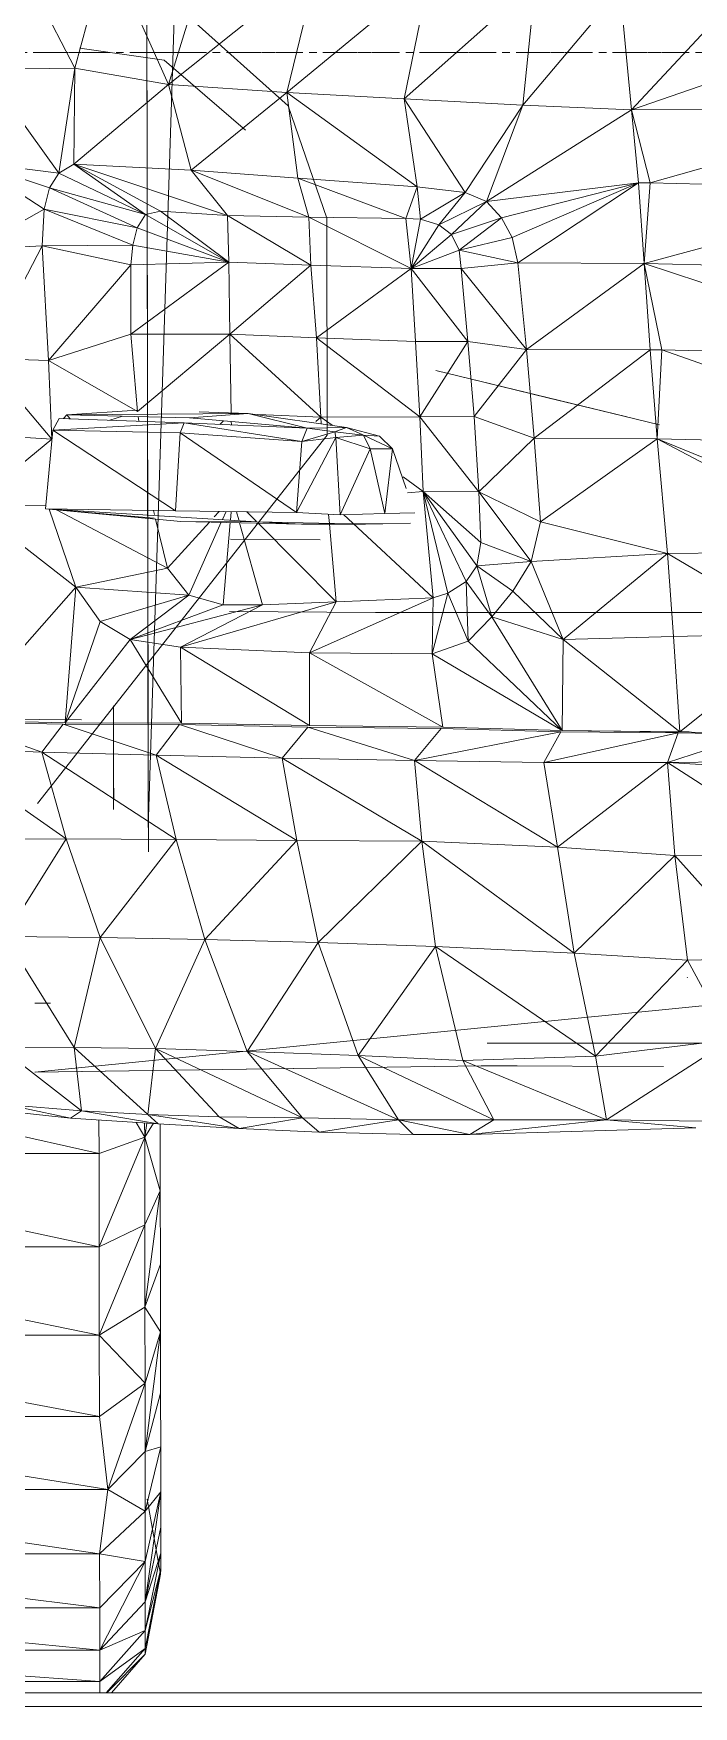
# Model space of a CAD drawing. Header units: inches. Extents: x 9610 to 15331, y -316 to 681.
# Drawn here: x 12413.73 to 12425.69, y -29.97 to 0.35 of the extents above; entities that cross this region are included whole.
import ezdxf

# ---------------------------------------------------------------- set-up
doc = ezdxf.new("R2010")
doc.units = ezdxf.units.IN
doc.header["$MEASUREMENT"] = 0
doc.linetypes.add('Aligning Line 1_8_', pattern=[0.25, 0.125, -0.125])
doc.linetypes.add('Grid Line 1_2_', pattern=[0.875, 0.5, -0.125, 0.125, -0.125])
for name, color, linetype, lineweight in [('0-1', 7, 'Continuous', 5), ('0-3', 45, 'Continuous', 9), ('A-FLOR-LEVL-1', 51, 'Grid Line 1_2_', 9), ('A-GENM', 5, 'Continuous', 9), ('C-PRKG-1', 55, 'Continuous', 9), ('G-ANNO-SYMB', 111, 'Aligning Line 1_8_', 9)]:
    doc.layers.add(name, color=color, linetype=linetype, lineweight=lineweight)

# ---------------------------------------------------------------- blocks, each defined once
blk = doc.blocks.new('Parking_Stall_Multiple2 - street parking-1355854-BUILDING SECTION - EAST_WEST - LOOKING SOUTH2')
at = {"layer": 'C-PRKG-1'}
for p, q in [((12383.536, -29.719), (12446.61, -29.719)), ((12446.61, -29.969), (12383.536, -29.969))]:
    blk.add_line(p, q, dxfattribs=at)
blk = doc.blocks.new('Land_Rover_Evoque_-_SUV_Car_Vehicle_Automobile_13067 - Land Rover EVOQUE_dwg-1230547-BUILDING SECTION - EAST_WEST - LOOKING SOUTH2')
at = {"layer": 'A-GENM'}
for p, q in [((12415.812, -14.041), (12415.764, 12.052)), ((12415.812, -12.39), (12415.764, 12.052)), ((12415.812, -14.041), (12416.652, 12.053)), ((12414.478, -0.28), (12413.238, 2.119)), ((12414.478, -0.28), (12415.074, 1.899)), ((12416.18, -0.577), (12415.074, 1.899)), ((12416.18, -0.577), (12416.892, 1.747)), ((12416.18, -0.577), (12418.883, 1.585)), ((12418.325, -0.72), (12418.883, 1.585)), ((12418.325, -0.72), (12420.913, 1.413)), ((12420.452, -0.835), (12420.913, 1.413)), ((12420.452, -0.835), (12422.826, 1.269)), ((12422.598, -0.949), (12422.826, 1.269)), ((12422.598, -0.949), (12424.363, 1.135)), ((12424.57, -1.035), (12424.363, 1.135)), ((12424.57, -1.035), (12426.394, 0.924)), ((12416.564, 0.63), (12418.346, -0.964)), ((12414.572, 0.084), (12414.572, 0.085)), ((12414.572, 0.084), (12416.101, -0.138)), ((12424.57, -1.035), (12427.778, 0.069)), ((12412.836, -0.3), (12414.478, -0.28)), ((12414.192, -2.182), (12412.836, -0.3)), ((12414.192, -2.182), (12414.478, -0.28)), ((12414.462, -2.018), (12414.478, -0.28)), ((12414.478, -0.28), (12416.18, -0.577)), ((12416.1, -0.136), (12417.574, -1.406)), ((12416.101, -0.138), (12417.574, -1.406)), ((12414.462, -2.018), (12416.18, -0.577)), ((12416.589, -2.132), (12416.18, -0.577)), ((12416.18, -0.577), (12418.325, -0.72)), ((12416.589, -2.132), (12418.325, -0.72)), ((12420.687, -2.429), (12418.325, -0.72)), ((12418.522, -2.276), (12418.325, -0.72)), ((12418.325, -0.72), (12420.452, -0.835)), ((12421.557, -2.534), (12420.452, -0.835)), ((12420.687, -2.429), (12420.452, -0.835)), ((12420.452, -0.835), (12422.598, -0.949)), ((12418.346, -0.964), (12419.046, -3)), ((12421.557, -2.534), (12422.598, -0.949)), ((12421.944, -2.697), (12422.598, -0.949)), ((12421.944, -2.697), (12424.57, -1.035)), ((12422.598, -0.949), (12424.57, -1.035)), ((12429.663, -1.003), (12424.57, -1.035)), ((12424.698, -2.361), (12424.57, -1.035)), ((12424.57, -1.035), (12424.911, -2.36)), ((12429.663, -1.003), (12424.911, -2.36)), ((12413.923, -2.835), (12412.627, -1.99)), ((12414.019, -2.451), (12412.627, -1.99)), ((12414.192, -2.182), (12412.627, -1.99)), ((12414.462, -2.018), (12414.192, -2.182)), ((12416.589, -2.132), (12414.462, -2.018)), ((12417.249, -2.95), (12414.462, -2.018)), ((12414.462, -2.018), (12416.032, -2.875)), ((12414.462, -2.018), (12415.761, -2.932)), ((12414.019, -2.451), (12414.192, -2.182)), ((12415.761, -2.932), (12414.192, -2.182)), ((12418.522, -2.276), (12416.589, -2.132)), ((12418.719, -2.979), (12416.589, -2.132)), ((12416.589, -2.132), (12417.249, -2.95)), ((12420.687, -2.429), (12418.522, -2.276)), ((12420.477, -3.006), (12418.522, -2.276)), ((12418.522, -2.276), (12418.719, -2.979)), ((12421.944, -2.697), (12424.698, -2.361)), ((12422.215, -2.995), (12424.698, -2.361)), ((12422.41, -3.35), (12424.698, -2.361)), ((12422.507, -3.811), (12424.698, -2.361)), ((12424.698, -2.361), (12424.911, -2.36)), ((12424.698, -2.361), (12424.797, -3.82)), ((12424.797, -3.82), (12424.911, -2.36)), ((12429.738, -2.482), (12424.911, -2.36)), ((12413.923, -2.835), (12414.019, -2.451)), ((12415.608, -3.173), (12414.019, -2.451)), ((12414.019, -2.451), (12415.761, -2.932)), ((12420.687, -2.429), (12420.477, -3.006)), ((12421.557, -2.534), (12420.687, -2.429)), ((12420.747, -3.016), (12420.687, -2.429)), ((12421.557, -2.534), (12420.747, -3.016)), ((12421.076, -3.121), (12421.557, -2.534)), ((12421.944, -2.697), (12421.076, -3.121)), ((12421.309, -3.294), (12421.944, -2.697)), ((12421.944, -2.697), (12421.557, -2.534)), ((12422.215, -2.995), (12421.944, -2.697)), ((12429.738, -2.482), (12424.797, -3.82)), ((12413.923, -2.835), (12412.629, -3.565)), ((12413.923, -2.835), (12413.886, -3.498)), ((12413.923, -2.835), (12415.531, -3.49)), ((12413.923, -2.835), (12415.608, -3.173)), ((12415.608, -3.173), (12415.761, -2.932)), ((12415.608, -3.173), (12415.761, -2.932)), ((12416.032, -2.875), (12415.761, -2.932)), ((12415.761, -2.932), (12416.032, -2.875)), ((12417.271, -3.796), (12415.761, -2.932)), ((12417.249, -2.95), (12416.032, -2.875)), ((12416.032, -2.875), (12417.249, -2.95)), ((12417.271, -3.796), (12416.032, -2.875)), ((12418.719, -2.979), (12417.249, -2.95)), ((12417.249, -2.95), (12418.719, -2.979)), ((12418.759, -3.853), (12417.249, -2.95)), ((12417.271, -3.796), (12417.249, -2.95)), ((12418.719, -2.979), (12418.759, -3.853)), ((12420.477, -3.006), (12418.719, -2.979)), ((12418.719, -2.979), (12420.575, -3.909)), ((12418.759, -3.853), (12418.719, -2.979)), ((12419.046, -3), (12419.054, -6.929)), ((12420.747, -3.016), (12420.477, -3.006)), ((12420.477, -3.006), (12420.575, -3.909)), ((12420.747, -3.016), (12420.575, -3.909)), ((12421.076, -3.121), (12420.747, -3.016)), ((12422.215, -2.995), (12421.309, -3.294)), ((12421.444, -3.582), (12422.215, -2.995)), ((12422.41, -3.35), (12422.215, -2.995)), ((12415.531, -3.49), (12415.608, -3.173)), ((12415.608, -3.173), (12415.531, -3.49)), ((12417.271, -3.796), (12415.608, -3.173)), ((12421.076, -3.121), (12420.575, -3.909)), ((12421.309, -3.294), (12420.575, -3.909)), ((12421.309, -3.294), (12421.076, -3.121)), ((12421.444, -3.582), (12421.309, -3.294)), ((12413.886, -3.498), (12412.629, -3.565)), ((12413.886, -3.498), (12412.827, -5.544)), ((12415.531, -3.49), (12413.886, -3.498)), ((12413.886, -3.498), (12415.493, -3.845)), ((12413.886, -3.498), (12414.006, -5.577)), ((12415.531, -3.49), (12415.493, -3.845)), ((12415.531, -3.49), (12415.493, -3.845)), ((12417.271, -3.796), (12415.531, -3.49)), ((12421.444, -3.582), (12420.575, -3.909)), ((12421.444, -3.582), (12422.41, -3.35)), ((12421.484, -3.909), (12421.444, -3.582)), ((12422.507, -3.811), (12421.444, -3.582)), ((12422.507, -3.811), (12422.41, -3.35)), ((12415.493, -3.845), (12414.006, -5.577)), ((12417.271, -3.796), (12415.493, -3.845)), ((12415.493, -3.845), (12415.495, -5.104)), ((12415.493, -3.845), (12415.495, -5.104)), ((12417.271, -3.796), (12415.495, -5.104)), ((12418.759, -3.853), (12417.271, -3.796)), ((12417.293, -5.102), (12417.271, -3.796)), ((12418.759, -3.853), (12417.293, -5.102)), ((12418.759, -3.853), (12418.858, -5.168)), ((12420.575, -3.909), (12418.759, -3.853)), ((12418.858, -5.168), (12418.759, -3.853)), ((12420.575, -3.909), (12418.858, -5.168)), ((12421.602, -5.234), (12420.575, -3.909)), ((12421.484, -3.909), (12420.575, -3.909)), ((12420.575, -3.909), (12420.656, -5.235)), ((12421.484, -3.909), (12422.507, -3.811)), ((12422.665, -5.377), (12421.484, -3.909)), ((12421.602, -5.234), (12421.484, -3.909)), ((12422.665, -5.377), (12422.507, -3.811)), ((12422.507, -3.811), (12424.797, -3.82)), ((12422.665, -5.377), (12424.797, -3.82)), ((12429.898, -5.498), (12424.797, -3.82)), ((12429.813, -3.942), (12424.797, -3.82)), ((12424.797, -3.82), (12424.907, -5.385)), ((12424.797, -3.82), (12425.12, -5.386)), ((12414.006, -5.577), (12415.495, -5.104)), ((12417.293, -5.102), (12415.495, -5.104)), ((12415.495, -5.104), (12415.614, -6.501)), ((12415.495, -5.104), (12415.614, -6.501)), ((12417.293, -5.102), (12415.614, -6.501)), ((12418.858, -5.168), (12417.293, -5.102)), ((12417.293, -5.102), (12417.315, -6.538)), ((12417.293, -5.102), (12418.938, -6.605)), ((12418.858, -5.168), (12418.938, -6.605)), ((12418.858, -5.168), (12420.656, -5.235)), ((12418.858, -5.168), (12420.736, -6.599)), ((12418.858, -5.168), (12418.938, -6.605)), ((12421.602, -5.234), (12420.656, -5.235)), ((12420.656, -5.235), (12420.736, -6.599)), ((12421.602, -5.234), (12420.736, -6.599)), ((12421.721, -6.594), (12421.602, -5.234)), ((12422.665, -5.377), (12421.602, -5.234)), ((12421.721, -6.594), (12422.665, -5.377)), ((12422.803, -6.986), (12422.665, -5.377)), ((12422.665, -5.377), (12424.907, -5.385)), ((12422.803, -6.986), (12424.907, -5.385)), ((12424.907, -5.385), (12425.036, -6.999)), ((12424.907, -5.385), (12425.12, -5.386)), ((12425.036, -6.999), (12425.12, -5.386)), ((12429.898, -5.498), (12425.12, -5.386)), ((12429.982, -7.107), (12425.12, -5.386)), ((12414.006, -5.577), (12412.827, -5.544)), ((12414.067, -7.003), (12412.827, -5.544)), ((12414.006, -5.577), (12415.614, -6.501)), ((12414.006, -5.577), (12414.067, -7.003)), ((12425.078, -6.742), (12421.024, -5.761)), ((12424.488, -6.599), (12421.024, -5.761)), ((12421.624, -5.907), (12421.024, -5.761)), ((12423.056, -6.253), (12421.624, -5.907)), ((12424.488, -6.599), (12423.056, -6.253)), ((12414.084, -6.841), (12414.199, -6.629)), ((12416.465, -6.709), (12414.199, -6.629)), ((12414.336, -6.562), (12414.273, -6.632)), ((12414.336, -6.562), (12415.611, -6.48)), ((12414.336, -6.562), (12417.624, -6.536)), ((12414.336, -6.562), (12416.562, -6.618)), ((12414.336, -6.562), (12414.399, -6.636)), ((12415.347, -6.587), (12415.118, -6.662)), ((12415.628, -6.594), (12415.64, -6.68)), ((12415.64, -6.68), (12415.628, -6.594)), ((12417.624, -6.536), (12416.562, -6.618)), ((12418.69, -6.803), (12416.562, -6.618)), ((12416.734, -6.511), (12417.624, -6.536)), ((12419.405, -6.794), (12417.624, -6.536)), ((12418.69, -6.803), (12417.624, -6.536)), ((12417.795, -6.558), (12418.938, -6.605)), ((12418.848, -6.686), (12418.938, -6.605)), ((12420.736, -6.599), (12418.938, -6.605)), ((12418.938, -6.605), (12418.948, -6.725)), ((12418.938, -6.605), (12419.142, -6.753)), ((12418.938, -6.605), (12418.948, -6.725)), ((12421.721, -6.594), (12420.736, -6.599)), ((12421.802, -7.957), (12420.736, -6.599)), ((12420.736, -6.599), (12420.797, -7.953)), ((12421.802, -7.957), (12421.721, -6.594)), ((12422.803, -6.986), (12421.721, -6.594)), ((12414.067, -7.003), (12412.849, -6.927)), ((12419.054, -6.929), (12413.807, -13.603)), ((12414.084, -6.841), (12413.947, -8.267)), ((12414.084, -6.841), (12413.947, -8.267)), ((12416.465, -6.709), (12414.084, -6.841)), ((12416.387, -6.891), (12414.084, -6.841)), ((12414.084, -6.841), (12416.308, -8.303)), ((12416.387, -6.891), (12416.308, -8.303)), ((12416.387, -6.891), (12416.465, -6.709)), ((12418.594, -7.044), (12416.387, -6.891)), ((12416.387, -6.891), (12418.496, -8.335)), ((12416.465, -6.709), (12418.69, -6.803)), ((12418.594, -7.044), (12416.465, -6.709)), ((12417.178, -6.671), (12417.111, -6.737)), ((12417.317, -6.684), (12417.318, -6.745)), ((12418.594, -7.044), (12418.69, -6.803)), ((12419.193, -6.87), (12418.594, -7.044)), ((12419.405, -6.794), (12418.69, -6.803)), ((12419.193, -6.87), (12418.69, -6.803)), ((12419.193, -6.87), (12418.69, -6.803)), ((12419.405, -6.794), (12419.193, -6.87)), ((12419.715, -6.932), (12419.193, -6.87)), ((12419.715, -6.932), (12419.193, -6.87)), ((12419.193, -6.87), (12419.212, -6.976)), ((12419.715, -6.932), (12419.212, -6.976)), ((12420.005, -6.947), (12419.405, -6.794)), ((12419.699, -6.925), (12419.405, -6.794)), ((12419.715, -6.932), (12420.005, -6.947)), ((12419.831, -7.177), (12419.715, -6.932)), ((12420.237, -7.177), (12419.715, -6.932)), ((12419.715, -6.932), (12420.005, -6.947)), ((12420.237, -7.177), (12420.005, -6.947)), ((12414.067, -7.003), (12412.599, -8.213)), ((12419.212, -6.976), (12418.496, -8.335)), ((12418.594, -7.044), (12418.496, -8.335)), ((12419.212, -6.976), (12418.594, -7.044)), ((12419.831, -7.177), (12419.212, -6.976)), ((12419.212, -6.976), (12419.289, -8.373)), ((12419.831, -7.177), (12419.289, -8.373)), ((12419.831, -7.177), (12420.237, -7.177)), ((12419.831, -7.177), (12420.1, -8.353)), ((12420.237, -7.177), (12420.1, -8.353)), ((12420.237, -7.177), (12420.488, -7.897)), ((12421.802, -7.957), (12422.803, -6.986)), ((12422.923, -8.503), (12422.803, -6.986)), ((12422.803, -6.986), (12425.036, -6.999)), ((12422.923, -8.503), (12425.036, -6.999)), ((12429.982, -7.107), (12425.036, -6.999)), ((12425.224, -9.074), (12425.036, -6.999)), ((12425.036, -6.999), (12428.898, -9.046)), ((12425.036, -6.999), (12429.458, -8.796)), ((12420.429, -7.686), (12420.797, -7.953)), ((12420.797, -7.953), (12420.51, -7.977)), ((12420.974, -9.879), (12420.797, -7.953)), ((12421.244, -9.797), (12420.797, -7.953)), ((12421.572, -9.586), (12420.797, -7.953)), ((12421.765, -9.297), (12420.797, -7.953)), ((12421.841, -8.874), (12420.797, -7.953)), ((12421.802, -7.957), (12420.797, -7.953)), ((12422.75, -9.223), (12421.802, -7.957)), ((12421.841, -8.874), (12421.802, -7.957)), ((12421.802, -7.957), (12422.923, -8.503)), ((12413.953, -8.204), (12412.599, -8.213)), ((12414.497, -9.687), (12412.599, -8.213)), ((12413.947, -8.267), (12416.405, -8.495)), ((12415.917, -8.434), (12413.947, -8.267)), ((12413.947, -8.267), (12417.776, -8.5)), ((12413.947, -8.267), (12416.308, -8.303)), ((12414.015, -8.273), (12414.497, -9.687)), ((12414.149, -8.286), (12416.161, -9.339)), ((12415.906, -8.297), (12415.924, -8.369)), ((12415.924, -8.369), (12415.906, -8.297)), ((12415.944, -8.452), (12416.161, -9.339)), ((12416.161, -9.339), (12415.944, -8.452)), ((12416.308, -8.303), (12418.496, -8.335)), ((12417.099, -8.315), (12417.008, -8.414)), ((12417.221, -8.316), (12417.156, -8.462)), ((12417.314, -8.318), (12417.3, -8.471)), ((12417.41, -8.319), (12417.451, -8.465)), ((12417.6, -8.322), (12417.775, -8.498)), ((12418.496, -8.335), (12419.289, -8.373)), ((12419.094, -8.531), (12419.081, -8.369)), ((12419.081, -8.369), (12419.094, -8.531)), ((12419.289, -8.373), (12420.1, -8.353)), ((12420.974, -9.879), (12419.351, -8.371)), ((12420.1, -8.353), (12420.642, -8.339)), ((12416.924, -8.506), (12416.161, -9.339)), ((12416.405, -8.495), (12418.592, -8.542)), ((12417.776, -8.5), (12416.405, -8.495)), ((12417.134, -8.511), (12416.548, -9.829)), ((12417.297, -8.514), (12417.167, -10.006)), ((12417.466, -8.518), (12417.882, -10.005)), ((12417.776, -8.5), (12419.751, -8.546)), ((12417.776, -8.5), (12418.592, -8.542)), ((12417.801, -8.525), (12419.215, -9.952)), ((12418.592, -8.542), (12419.269, -8.541)), ((12418.592, -8.542), (12419.751, -8.546)), ((12419.095, -8.544), (12419.215, -9.952)), ((12419.215, -9.952), (12419.095, -8.544)), ((12419.269, -8.541), (12420.061, -8.536)), ((12419.751, -8.546), (12419.269, -8.541)), ((12419.751, -8.546), (12420.061, -8.536)), ((12419.751, -8.546), (12420.034, -8.539)), ((12420.061, -8.536), (12420.564, -8.526)), ((12422.75, -9.223), (12422.923, -8.503)), ((12422.923, -8.503), (12425.224, -9.074)), ((12417.303, -8.819), (12418.926, -8.83)), ((12421.765, -9.297), (12421.841, -8.874)), ((12422.75, -9.223), (12421.841, -8.874)), ((12422.75, -9.223), (12425.224, -9.074)), ((12425.224, -9.074), (12423.333, -10.633)), ((12425.224, -9.074), (12428.898, -9.046)), ((12425.334, -10.577), (12425.224, -9.074)), ((12425.224, -9.074), (12427.673, -10.524)), ((12416.161, -9.339), (12414.497, -9.687)), ((12416.161, -9.339), (12416.548, -9.829)), ((12416.548, -9.829), (12416.161, -9.339)), ((12421.572, -9.586), (12421.765, -9.297)), ((12421.765, -9.297), (12422.75, -9.223)), ((12422.037, -10.222), (12421.765, -9.297)), ((12421.765, -9.297), (12422.422, -9.757)), ((12422.422, -9.757), (12422.75, -9.223)), ((12422.75, -9.223), (12423.333, -10.633)), ((12414.497, -9.687), (12412.376, -12.099)), ((12414.497, -9.687), (12414.308, -12.144)), ((12414.497, -9.687), (12416.548, -9.829)), ((12414.497, -9.687), (12414.943, -10.307)), ((12421.244, -9.797), (12421.572, -9.586)), ((12421.612, -10.662), (12421.572, -9.586)), ((12421.572, -9.586), (12422.037, -10.222)), ((12416.548, -9.829), (12414.943, -10.307)), ((12416.548, -9.829), (12415.485, -10.633)), ((12416.393, -10.772), (12419.215, -9.952)), ((12416.548, -9.829), (12417.167, -10.006)), ((12416.548, -9.829), (12417.167, -10.006)), ((12417.882, -10.005), (12419.215, -9.952)), ((12417.882, -10.005), (12419.215, -9.952)), ((12418.733, -10.877), (12420.974, -9.879)), ((12419.215, -9.952), (12418.733, -10.877)), ((12419.215, -9.952), (12420.974, -9.879)), ((12420.955, -10.893), (12421.244, -9.797)), ((12420.974, -9.879), (12420.955, -10.893)), ((12420.974, -9.879), (12421.244, -9.797)), ((12421.244, -9.797), (12421.612, -10.662)), ((12422.037, -10.222), (12422.422, -9.757)), ((12422.422, -9.757), (12423.333, -10.633)), ((12414.943, -10.307), (12414.308, -12.144)), ((12414.943, -10.307), (12415.485, -10.633)), ((12415.485, -10.633), (12417.882, -10.005)), ((12415.485, -10.633), (12417.167, -10.006)), ((12417.882, -10.005), (12416.393, -10.772)), ((12417.167, -10.006), (12417.882, -10.005)), ((12417.167, -10.006), (12417.882, -10.005)), ((12417.286, -10.127), (12419.93, -10.144)), ((12419.93, -10.144), (12434.943, -10.148)), ((12421.612, -10.662), (12422.037, -10.222)), ((12422.037, -10.222), (12423.333, -10.633)), ((12422.037, -10.222), (12423.316, -12.285)), ((12425.334, -10.577), (12423.333, -10.633)), ((12425.334, -10.577), (12427.673, -10.524)), ((12425.334, -10.577), (12425.444, -12.306)), ((12425.444, -12.306), (12427.673, -10.524)), ((12415.485, -10.633), (12414.308, -12.144)), ((12415.485, -10.633), (12416.393, -10.772)), ((12415.485, -10.633), (12416.415, -12.15)), ((12416.393, -10.772), (12418.733, -10.877)), ((12416.393, -10.772), (12418.735, -12.195)), ((12416.393, -10.772), (12416.415, -12.15)), ((12418.733, -10.877), (12420.955, -10.893)), ((12418.733, -10.877), (12421.151, -12.225)), ((12418.733, -10.877), (12418.735, -12.195)), ((12420.955, -10.893), (12421.612, -10.662)), ((12420.955, -10.893), (12423.316, -12.285)), ((12420.955, -10.893), (12421.151, -12.225)), ((12421.612, -10.662), (12423.316, -12.285)), ((12423.333, -10.633), (12423.316, -12.285)), ((12423.333, -10.633), (12425.444, -12.306)), ((12409.187, -12.041), (12414.601, -12.092)), ((12411.238, -12.064), (12414.601, -12.092)), ((12414.308, -12.144), (12412.376, -12.099)), ((12414.308, -12.144), (12412.376, -12.099)), ((12415.18, -13.717), (12415.183, -11.837)), ((12414.27, -12.171), (12412.334, -12.127)), ((12413.882, -12.673), (12412.334, -12.127)), ((12413.882, -12.673), (12414.27, -12.171)), ((12414.27, -12.171), (12416.379, -12.176)), ((12414.27, -12.171), (12415.954, -12.731)), ((12416.415, -12.15), (12414.308, -12.144)), ((12414.317, -12.169), (12414.308, -12.144)), ((12416.415, -12.15), (12414.308, -12.144)), ((12415.818, -14.48), (12415.812, -12.39)), ((12415.954, -12.731), (12416.379, -12.176)), ((12416.379, -12.176), (12418.702, -12.22)), ((12416.379, -12.176), (12418.238, -12.782)), ((12418.735, -12.195), (12416.415, -12.15)), ((12418.735, -12.195), (12416.415, -12.15)), ((12418.238, -12.782), (12418.702, -12.22)), ((12418.702, -12.22), (12421.121, -12.249)), ((12418.702, -12.22), (12420.637, -12.826)), ((12421.151, -12.225), (12418.735, -12.195)), ((12421.151, -12.225), (12418.735, -12.195)), ((12420.637, -12.826), (12421.121, -12.249)), ((12420.637, -12.826), (12423.289, -12.307)), ((12421.121, -12.249), (12423.289, -12.307)), ((12423.316, -12.285), (12421.151, -12.225)), ((12423.316, -12.285), (12421.151, -12.225)), ((12423.289, -12.307), (12422.979, -12.86)), ((12422.979, -12.86), (12425.418, -12.327)), ((12423.289, -12.307), (12425.418, -12.327)), ((12425.444, -12.306), (12423.316, -12.285)), ((12425.656, -12.311), (12423.316, -12.285)), ((12425.418, -12.327), (12425.224, -12.86)), ((12426.791, -12.35), (12425.224, -12.86)), ((12426.791, -12.35), (12425.418, -12.327)), ((12425.444, -12.306), (12425.616, -12.309)), ((12426.816, -12.33), (12425.656, -12.311)), ((12413.882, -12.673), (12411.984, -12.614)), ((12411.984, -12.614), (12414.325, -14.249)), ((12413.882, -12.673), (12415.954, -12.731)), ((12413.882, -12.673), (12416.318, -14.259)), ((12413.882, -12.673), (12414.325, -14.249)), ((12415.954, -12.731), (12418.238, -12.782)), ((12415.954, -12.731), (12418.505, -14.274)), ((12415.954, -12.731), (12416.318, -14.259)), ((12418.238, -12.782), (12420.637, -12.826)), ((12418.238, -12.782), (12420.77, -14.289)), ((12418.238, -12.782), (12418.505, -14.274)), ((12420.637, -12.826), (12422.979, -12.86)), ((12420.637, -12.826), (12420.77, -14.289)), ((12420.637, -12.826), (12423.227, -14.396)), ((12422.979, -12.86), (12425.224, -12.86)), ((12422.979, -12.86), (12423.227, -14.396)), ((12425.224, -12.86), (12423.227, -14.396)), ((12425.224, -12.86), (12428.87, -12.834)), ((12425.224, -12.86), (12425.356, -14.549)), ((12425.224, -12.86), (12427.89, -14.584)), ((12425.224, -12.86), (12428.657, -13.081)), ((12415.189, -13.328), (12415.18, -13.717)), ((12414.325, -14.249), (12412.485, -14.25)), ((12414.325, -14.249), (12413.216, -16.016)), ((12416.318, -14.259), (12414.325, -14.249)), ((12414.325, -14.249), (12414.94, -16.032)), ((12416.318, -14.259), (12414.94, -16.032)), ((12418.505, -14.274), (12416.318, -14.259)), ((12416.318, -14.259), (12416.836, -16.068)), ((12418.505, -14.274), (12416.836, -16.068)), ((12420.77, -14.289), (12418.505, -14.274)), ((12418.505, -14.274), (12418.889, -16.124)), ((12420.77, -14.289), (12418.889, -16.124)), ((12420.77, -14.289), (12421.018, -16.199)), ((12420.77, -14.289), (12423.533, -16.32)), ((12420.77, -14.289), (12423.227, -14.396)), ((12425.356, -14.549), (12423.227, -14.396)), ((12423.533, -16.32), (12423.227, -14.396)), ((12425.356, -14.549), (12423.533, -16.32)), ((12425.583, -16.447), (12425.356, -14.549)), ((12427.025, -16.413), (12425.356, -14.549)), ((12425.356, -14.549), (12427.89, -14.584)), ((12414.94, -16.032), (12413.216, -16.016)), ((12413.216, -16.016), (12414.47, -18.03)), ((12414.94, -16.032), (12414.47, -18.03)), ((12416.836, -16.068), (12414.94, -16.032)), ((12414.94, -16.032), (12415.941, -18.048)), ((12416.836, -16.068), (12415.941, -18.048)), ((12418.889, -16.124), (12416.836, -16.068)), ((12416.836, -16.068), (12417.606, -18.102)), ((12418.889, -16.124), (12417.606, -18.102)), ((12418.889, -16.124), (12421.018, -16.199)), ((12418.889, -16.124), (12419.619, -18.174)), ((12421.018, -16.199), (12419.619, -18.174)), ((12423.915, -18.183), (12421.018, -16.199)), ((12421.018, -16.199), (12423.533, -16.32)), ((12421.018, -16.199), (12421.515, -18.262)), ((12423.915, -18.183), (12423.533, -16.32)), ((12425.583, -16.447), (12423.533, -16.32)), ((12423.915, -18.183), (12425.583, -16.447)), ((12425.583, -16.447), (12427.025, -16.413)), ((12426.364, -17.888), (12425.583, -16.447)), ((12431.41, -16.717), (12413.758, -18.474)), ((12425.577, -16.751), (12425.587, -16.764)), ((12414.038, -17.221), (12413.755, -17.225)), ((12407.039, -18.184), (12414.919, -19.95)), ((12414.47, -18.03), (12413.134, -18.033)), ((12414.602, -19.173), (12413.134, -18.033)), ((12415.802, -19.244), (12414.47, -18.03)), ((12414.602, -19.173), (12414.47, -18.03)), ((12415.941, -18.048), (12414.47, -18.03)), ((12415.802, -19.244), (12415.941, -18.048)), ((12418.608, -19.299), (12415.941, -18.048)), ((12417.098, -19.286), (12415.941, -18.048)), ((12417.606, -18.102), (12415.941, -18.048)), ((12420.35, -19.338), (12417.606, -18.102)), ((12418.608, -19.299), (12417.606, -18.102)), ((12419.619, -18.174), (12417.606, -18.102)), ((12420.35, -19.338), (12419.619, -18.174)), ((12422.073, -19.337), (12419.619, -18.174)), ((12419.619, -18.174), (12421.515, -18.262)), ((12423.915, -18.183), (12421.515, -18.262)), ((12422.692, -17.948), (12421.956, -17.946)), ((12424.472, -17.948), (12422.692, -17.948)), ((12426.364, -17.888), (12423.915, -18.183)), ((12424.115, -19.338), (12423.915, -18.183)), ((12424.115, -19.338), (12426.364, -17.888)), ((12424.472, -17.948), (12426.251, -17.948)), ((12413.757, -18.473), (12421.843, -18.36)), ((12413.759, -18.475), (12421.843, -18.36)), ((12424.115, -19.338), (12421.515, -18.262)), ((12422.073, -19.337), (12421.515, -18.262)), ((12421.843, -18.36), (12422.5, -18.359)), ((12421.843, -18.36), (12425.151, -18.374)), ((12414.602, -19.173), (12413.266, -19.066)), ((12414.405, -19.306), (12413.266, -19.066)), ((12414.405, -19.306), (12413.109, -19.168)), ((12414.602, -19.173), (12414.405, -19.306)), ((12415.99, -19.41), (12414.405, -19.306)), ((12415.802, -19.244), (12414.602, -19.173)), ((12415.99, -19.41), (12414.602, -19.173)), ((12414.918, -19.34), (12414.919, -19.95)), ((12415.593, -19.384), (12415.747, -19.655)), ((12415.747, -19.655), (12415.746, -19.394)), ((12415.747, -19.655), (12415.784, -19.397)), ((12415.747, -19.655), (12415.909, -19.397)), ((12417.46, -19.494), (12415.802, -19.244)), ((12417.098, -19.286), (12415.802, -19.244)), ((12415.802, -19.244), (12415.99, -19.41)), ((12418.608, -19.299), (12417.098, -19.286)), ((12417.46, -19.494), (12417.098, -19.286)), ((12418.608, -19.299), (12417.46, -19.494)), ((12420.35, -19.338), (12418.608, -19.299)), ((12418.608, -19.299), (12418.911, -19.56)), ((12420.35, -19.338), (12418.911, -19.56)), ((12420.35, -19.338), (12422.073, -19.337)), ((12421.639, -19.601), (12420.35, -19.338)), ((12420.35, -19.338), (12420.613, -19.604)), ((12421.639, -19.601), (12422.073, -19.337)), ((12424.115, -19.338), (12421.639, -19.601)), ((12424.115, -19.338), (12422.073, -19.337)), ((12425.733, -19.48), (12424.115, -19.338)), ((12425.876, -19.361), (12424.115, -19.338)), ((12414.919, -19.95), (12415.747, -19.655)), ((12414.922, -21.64), (12415.747, -19.655)), ((12415.75, -21.238), (12415.747, -19.655)), ((12415.747, -19.655), (12416.03, -20.622)), ((12417.46, -19.494), (12415.99, -19.41)), ((12416.028, -19.413), (12416.03, -20.622)), ((12418.911, -19.56), (12417.46, -19.494)), ((12418.911, -19.56), (12420.613, -19.604)), ((12421.639, -19.601), (12420.613, -19.604)), ((12425.733, -19.48), (12421.639, -19.601)), ((12407.043, -19.948), (12414.919, -19.95)), ((12407.043, -19.948), (12414.922, -21.64)), ((12414.919, -19.95), (12414.922, -21.64)), ((12415.75, -21.238), (12416.03, -20.622)), ((12415.752, -22.731), (12416.03, -20.622)), ((12416.033, -21.952), (12416.03, -20.622)), ((12414.922, -21.64), (12415.75, -21.238)), ((12414.924, -23.239), (12415.75, -21.238)), ((12415.752, -22.731), (12415.75, -21.238)), ((12407.046, -21.638), (12414.922, -21.64)), ((12407.046, -21.638), (12414.924, -23.239)), ((12414.922, -21.64), (12414.924, -23.239)), ((12416.033, -21.952), (12415.752, -22.731)), ((12416.034, -23.182), (12416.033, -21.952)), ((12414.924, -23.239), (12415.752, -22.731)), ((12416.034, -23.182), (12415.752, -22.731)), ((12415.752, -22.731), (12415.754, -24.109)), ((12407.048, -23.237), (12414.924, -23.239)), ((12407.048, -23.237), (12414.927, -24.713)), ((12414.924, -23.239), (12414.927, -24.713)), ((12414.924, -23.239), (12415.754, -24.109)), ((12416.034, -23.182), (12415.754, -24.109)), ((12416.034, -23.182), (12415.756, -25.347)), ((12416.036, -24.29), (12416.034, -23.182)), ((12414.927, -24.713), (12415.754, -24.109)), ((12415.078, -26.039), (12415.754, -24.109)), ((12415.756, -25.347), (12415.754, -24.109)), ((12416.036, -24.29), (12415.756, -25.347)), ((12416.037, -25.261), (12416.036, -24.29)), ((12415.078, -26.039), (12406.901, -24.712)), ((12406.901, -24.712), (12414.927, -24.713)), ((12415.078, -26.039), (12414.927, -24.713)), ((12415.078, -26.039), (12415.756, -25.347)), ((12416.037, -25.261), (12415.756, -25.347)), ((12415.757, -26.432), (12415.756, -25.347)), ((12415.757, -26.432), (12416.037, -25.261)), ((12416.038, -26.076), (12416.037, -25.261)), ((12415.078, -26.039), (12407.052, -26.037)), ((12414.929, -27.2), (12407.052, -26.037)), ((12415.078, -26.039), (12414.929, -27.2)), ((12415.078, -26.039), (12415.757, -26.432)), ((12416.038, -26.076), (12415.757, -26.432)), ((12416.038, -26.076), (12415.758, -28.074)), ((12416.038, -26.076), (12415.758, -27.344)), ((12416.036, -27.573), (12415.794, -26.209)), ((12416.038, -26.72), (12416.038, -26.076)), ((12414.929, -27.2), (12415.757, -26.432)), ((12415.758, -27.344), (12415.757, -26.432)), ((12416.038, -26.72), (12415.758, -28.074)), ((12416.038, -27.19), (12416.038, -26.72)), ((12414.929, -27.2), (12407.054, -27.199)), ((12414.931, -28.18), (12407.054, -27.199)), ((12414.929, -27.2), (12414.931, -28.18)), ((12414.929, -27.2), (12415.758, -27.344)), ((12415.758, -28.592), (12416.038, -27.19)), ((12416.038, -27.19), (12415.758, -28.074)), ((12416.037, -27.478), (12416.038, -27.19)), ((12414.931, -28.18), (12415.758, -27.344)), ((12414.931, -28.948), (12415.758, -27.344)), ((12415.756, -29.023), (12416.036, -27.573)), ((12415.758, -28.074), (12415.758, -27.344)), ((12415.758, -28.592), (12416.037, -27.478)), ((12415.758, -28.918), (12416.037, -27.478)), ((12415.758, -28.918), (12416.036, -27.573)), ((12416.036, -27.573), (12416.035, -27.477)), ((12416.037, -27.478), (12416.036, -27.573)), ((12414.931, -28.18), (12407.054, -28.178)), ((12414.931, -28.948), (12407.054, -28.178)), ((12414.931, -28.948), (12415.758, -28.074)), ((12414.931, -28.18), (12414.931, -28.948)), ((12415.758, -28.592), (12415.758, -28.074)), ((12414.931, -28.948), (12415.758, -28.592)), ((12414.931, -29.514), (12415.758, -28.592)), ((12415.758, -28.592), (12415.758, -28.918)), ((12414.931, -28.948), (12407.055, -28.945)), ((12414.931, -29.514), (12407.055, -28.945)), ((12414.931, -29.514), (12415.758, -28.918)), ((12414.931, -28.948), (12414.931, -29.514)), ((12415.047, -29.719), (12415.758, -28.918)), ((12415.061, -29.719), (12415.756, -29.023)), ((12415.145, -29.719), (12415.756, -29.023)), ((12415.758, -28.918), (12415.756, -29.023)), ((12414.931, -29.514), (12407.055, -29.512)), ((12414.931, -29.514), (12414.931, -29.719))]:
    blk.add_line(p, q, dxfattribs=at)
blk = doc.blocks.new('Land_Rover_Evoque_-_SUV_Car_Vehicle_Automobile_13067 - Land_Rover_Evoque_-_SUV_Car_Vehicle_Automobile_13067-1230553-BUILDING SECTION - EAST_WEST - LOOKING SOUTH2')
blk.add_blockref('Land_Rover_Evoque_-_SUV_Car_Vehicle_Automobile_13067 - Land Rover EVOQUE_dwg-1230547-BUILDING SECTION - EAST_WEST - LOOKING SOUTH2', (0, 0))
blk = doc.blocks.new('CTR  - Topography_rvt-1-BUILDING SECTION - EAST_WEST - LOOKING SOUTH2')
at = {"layer": '0-3'}
for name in ['Land_Rover_Evoque_-_SUV_Car_Vehicle_Automobile_13067 - Land_Rover_Evoque_-_SUV_Car_Vehicle_Automobile_13067-1230553-BUILDING SECTION - EAST_WEST - LOOKING SOUTH2', 'Parking_Stall_Multiple2 - street parking-1355854-BUILDING SECTION - EAST_WEST - LOOKING SOUTH2']:
    blk.add_blockref(name, (0, 0), dxfattribs=at)

msp = doc.modelspace()

# ---------------------------------------------------------------- linework, layer by layer
at = {"layer": 'A-FLOR-LEVL-1'}
msp.add_line((9610.24, 0), (12543.28, 0), dxfattribs=at)
at = {"layer": 'G-ANNO-SYMB'}
msp.add_line((9690.978, 0), (12446.61, 0), dxfattribs=at)

# ---------------------------------------------------------------- block references
at = {"layer": '0-1'}
msp.add_blockref('CTR  - Topography_rvt-1-BUILDING SECTION - EAST_WEST - LOOKING SOUTH2', (0, 0), dxfattribs=at)

doc.saveas('drawing.dxf')
